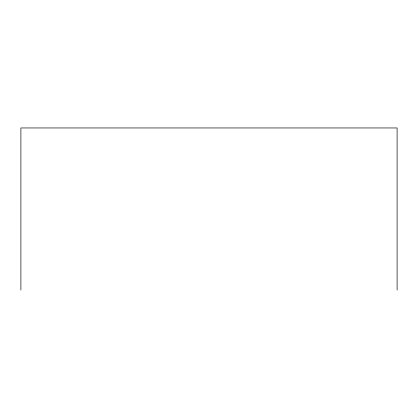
<?xml version="1.0" encoding="UTF-8"?>
<svg xmlns="http://www.w3.org/2000/svg" width="418" height="418" viewBox="0 0 418 418"><rect width="100%" height="100%" fill="white"/><g stroke="black" fill="none" stroke-linecap="round" stroke-linejoin="round"><path stroke-width="0.63" d="M397.1 290.04L397.1 127.96L20.9 127.96L20.9 290.04"/></g></svg>
